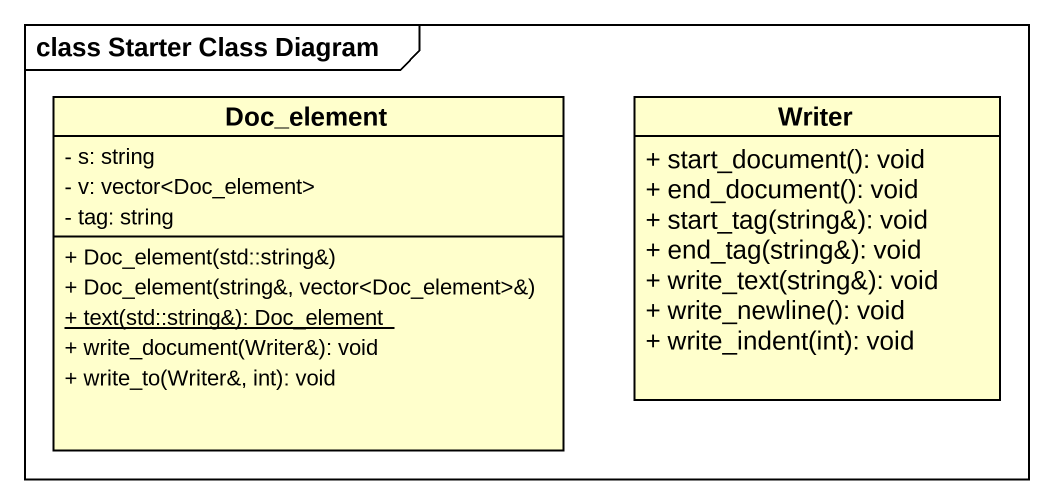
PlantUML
@startuml
mainframe class Starter Class Diagram
hide circle
hide empty members
skinparam classAttributeIconSize 0
class Doc_element {
  - s: string
  - v: vector<Doc_element>
  - tag: string
  + Doc_element(std::string&)
  + Doc_element(string&, vector<Doc_element>&)
  {static} + text(std::string&): Doc_element
  + write_document(Writer&): void
  + write_to(Writer&, int): void
}
class Writer {
  + start_document(): void
  + end_document(): void
  + start_tag(string&): void
  + end_tag(string&): void
  + write_text(string&): void
  + write_newline(): void
  + write_indent(int): void
}
@enduml
